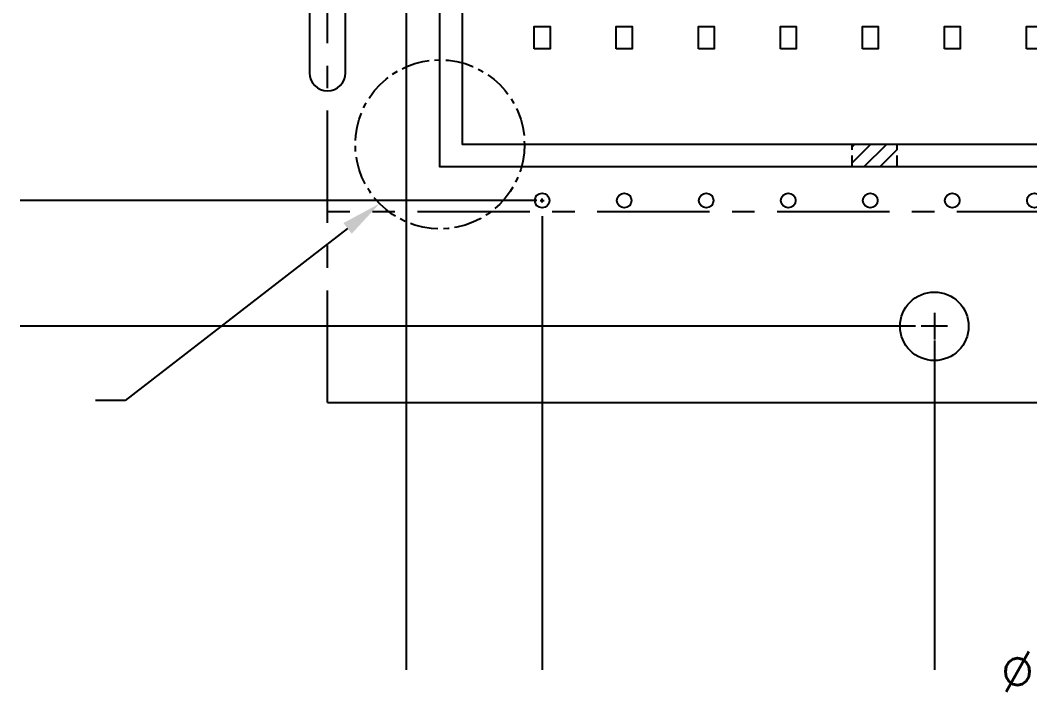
# Model space of a CAD drawing. Extents: x -116 to -15, y -123 to -4.
# Drawn here: x -97.91 to -75.45, y -82.74 to -67.79 of the extents above; entities that cross this region are included whole.
import ezdxf

# ---------------------------------------------------------------- set-up
doc = ezdxf.new("R2010")
doc.units = 0
doc.header["$MEASUREMENT"] = 0
for name, pattern in [('CENTER', [2, 1.25, -0.25, 0.25, -0.25]), ('CENTERX2', [4, 2.5, -0.5, 0.5, -0.5]), ('HIDDEN', [0.375, 0.25, -0.125])]:
    doc.linetypes.add(name, pattern=pattern)
for name, color, linetype in [('1', 7, 'CONTINUOUS'), ('1D', 4, 'CONTINUOUS'), ('3D', 4, 'CONTINUOUS')]:
    doc.layers.add(name, color=color, linetype=linetype)
doc.styles.get("Standard").update_dxf_attribs({"font": 'ROMANS.SHX'})

msp = doc.modelspace()

# ---------------------------------------------------------------- hatches: boundary and pattern name
at = {"layer": '1D', "linetype": 'ByBlock'}
h = msp.add_hatch(dxfattribs=at)
h.set_pattern_fill('ANSI31', color=256, scale=2, style=0)
h.set_pattern_definition([(45, (500.50223, 507.88547), (-0.176776695, 0.176776695), [])])
h.paths.add_polyline_path([(-88.074, -61.88), (-88.574, -61.88), (-88.574, -60.88), (-88.074, -60.88)])
h.paths.add_polyline_path([(-88.074, -29.22), (-88.574, -29.22), (-88.574, -28.22), (-88.074, -28.22)])
h.paths.add_polyline_path([(-88.074, -45.55), (-88.574, -45.55), (-88.574, -44.55), (-88.074, -44.55)])
h.paths.add_polyline_path([(-79.404, -19.55), (-79.404, -19.05), (-78.404, -19.05), (-78.404, -19.55)])
h.paths.add_polyline_path([(-46.744, -19.55), (-46.744, -19.05), (-45.744, -19.05), (-45.744, -19.55)])
h.paths.add_polyline_path([(-63.074, -19.55), (-63.074, -19.05), (-62.074, -19.05), (-62.074, -19.55)])
h.paths.add_polyline_path([(-37.074, -28.22), (-36.574, -28.22), (-36.574, -29.22), (-37.074, -29.22)])
h.paths.add_polyline_path([(-37.074, -60.88), (-36.574, -60.88), (-36.574, -61.88), (-37.074, -61.88)])
h.paths.add_polyline_path([(-37.074, -44.55), (-36.574, -44.55), (-36.574, -45.55), (-37.074, -45.55)])
h.paths.add_polyline_path([(-45.744, -70.55), (-45.744, -71.05), (-46.744, -71.05), (-46.744, -70.55)])
h.paths.add_polyline_path([(-78.404, -70.55), (-78.404, -71.05), (-79.404, -71.05), (-79.404, -70.55)])
h.paths.add_polyline_path([(-62.074, -70.55), (-62.074, -71.05), (-63.074, -71.05), (-63.074, -70.55)])

# ---------------------------------------------------------------- linework, layer by layer
at = {"layer": '1', "linetype": 'ByBlock'}
msp.add_lwpolyline([(-91.074, -76.3), (-36.174, -76.3), (-34.074, -75.088), (-34.074, -64.55), (-35.074, -64.55), (-35.074, -58.55), (-34.074, -58.55), (-34.074, -54.05), (-35.074, -54.05), (-35.074, -48.05), (-34.074, -48.05), (-34.074, -42.05), (-35.074, -42.05), (-35.074, -36.05), (-34.074, -36.05), (-34.074, -31.55), (-35.074, -31.55), (-35.074, -25.55), (-34.074, -25.55), (-34.074, -15.013), (-36.174, -13.8), (-91.074, -13.8)], dxfattribs=at)
for points in [[(-36.574, -71.05), (-88.574, -71.05), (-88.574, -19.05), (-36.574, -19.05)], [(-37.074, -70.55), (-88.074, -70.55), (-88.074, -19.55), (-37.074, -19.55)], [(-86.474, -68.424), (-86.474, -67.924), (-86.124, -67.924), (-86.124, -68.424)], [(-84.649, -68.424), (-84.649, -67.924), (-84.299, -67.924), (-84.299, -68.424)], [(-82.824, -68.424), (-82.824, -67.924), (-82.474, -67.924), (-82.474, -68.424)], [(-80.999, -68.424), (-80.999, -67.924), (-80.649, -67.924), (-80.649, -68.424)], [(-79.174, -68.424), (-79.174, -67.924), (-78.824, -67.924), (-78.824, -68.424)], [(-77.349, -68.424), (-77.349, -67.924), (-76.999, -67.924), (-76.999, -68.424)], [(-75.524, -68.424), (-75.524, -67.924), (-75.174, -67.924), (-75.174, -68.424)]]:
    msp.add_lwpolyline(points, close=True, dxfattribs=at)
at = {"layer": '1'}
msp.add_lwpolyline([(-91.474, -42.05), (-91.474, -48.05), (-92.074, -48.05), (-92.074, -54.05), (-91.474, -54.05), (-91.474, -58.55), (-92.074, -58.55), (-92.074, -64.55), (-91.474, -64.55), (-91.474, -68.958, 1), (-90.674, -68.958), (-90.674, -64.55), (-90.074, -64.55), (-90.074, -58.55), (-90.674, -58.55), (-90.674, -54.05), (-90.074, -54.05), (-90.074, -48.05), (-90.674, -48.05), (-90.674, -42.05)], format="xyb", dxfattribs=at)
for centre, radius in [((-86.299, -71.8), 0.163), ((-84.474, -71.8), 0.163), ((-82.649, -71.8), 0.163), ((-80.824, -71.8), 0.163), ((-78.999, -71.8), 0.163), ((-77.174, -71.8), 0.163), ((-75.349, -71.8), 0.163), ((-77.574, -74.6), 0.762)]:
    msp.add_circle(centre, radius, dxfattribs=at)
at = {"layer": '1D', "linetype": 'CENTERX2'}
msp.add_line((-91.074, -76.3), (-91.074, -13.8), dxfattribs=at)
at = {"layer": '1D', "linetype": 'ByBlock'}
for p, q in [((-89.324, -67.244), (-89.324, -82.25)), ((-86.299, -72.145), (-86.299, -82.25)), ((-90.628, -72.42), (-95.575, -76.255)), ((-95.575, -76.255), (-96.235, -76.255))]:
    msp.add_line(p, q, dxfattribs=at)
at = {"layer": '1D', "linetype": 'HIDDEN'}
for p, q in [((-79.404, -71.05), (-79.404, -70.55)), ((-78.404, -71.05), (-78.404, -70.55))]:
    msp.add_line(p, q, dxfattribs=at)
at = {"layer": '1D'}
for p, q in [((-86.419, -71.8), (-97.911, -71.8)), ((-86.344, -71.8), (-86.254, -71.8)), ((-86.299, -71.845), (-86.299, -71.755)), ((-77.574, -74.913), (-77.574, -82.25))]:
    msp.add_line(p, q, dxfattribs=at)
at = {"layer": '1D', "color": 2, "linetype": 'CENTERX2'}
msp.add_line((-34.574, -72.05), (-91.074, -72.05), dxfattribs=at)
at = {"layer": '1D', "linetype": 'Continuous'}
for p, q in [((-77.574, -74.304), (-77.574, -74.896)), ((-77.278, -74.6), (-77.87, -74.6))]:
    msp.add_line(p, q, dxfattribs=at)
at = {"layer": '1D', "color": 2, "linetype": 'CENTER', "ltscale": 0.5}
msp.add_circle((-88.574, -70.55), 1.882, dxfattribs=at)
at = {"layer": '1D', "linetype": 'ByBlock'}
msp.add_solid([(-90.72, -72.302), (-89.917, -71.869), (-90.536, -72.539)], dxfattribs=at)
at = {"layer": '3D'}
msp.add_line((-77.991, -74.6), (-97.911, -74.6), dxfattribs=at)

# ---------------------------------------------------------------- texts
at = {"layer": '1D'}
msp.add_text('∅', height=0.9, rotation=360, dxfattribs=at).set_placement((-76.11, -82.737))

doc.saveas('drawing.dxf')
